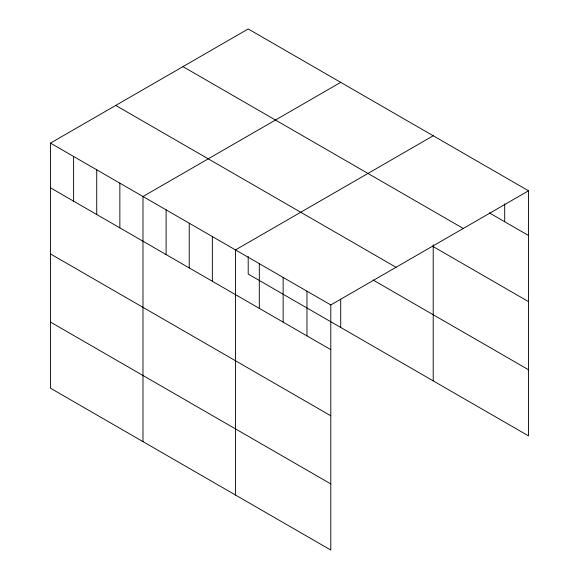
<?xml version="1.0" encoding="UTF-8"?>
<svg xmlns="http://www.w3.org/2000/svg" width="579" height="579" viewBox="0 0 579 579"><rect width="100%" height="100%" fill="white"/><g stroke="black" fill="none" stroke-linecap="round" stroke-linejoin="round"><path stroke-width="0.87" d="M50.474 143.107L330.797 304.945L330.797 550.05L50.474 388.205L50.474 143.107L248.203 28.95L528.526 190.795L528.526 435.893L248.203 274.055L248.203 256.417M340.705 82.356L142.984 196.513L142.984 441.618M433.215 135.768L235.487 249.918L235.487 495.023M330.797 304.945L528.526 190.795M489.32 212.862L528.526 235.494M182.95 66.621L463.272 228.466M433.215 246.603L528.526 301.63M115.728 105.436L396.05 267.274M373.086 280.019L528.526 369.764M50.474 187.813L330.797 349.651M50.474 253.942L330.797 415.78M50.474 322.076L330.797 483.921M504.693 203.859L504.693 221.743M433.215 244.837L433.215 380.866M340.705 299.242L340.705 327.461M306.971 291.194L306.971 335.892M283.145 277.435L283.145 322.141M259.312 263.677L259.312 308.383M212.363 236.572L212.363 281.271M189.239 223.219L189.239 267.918M166.108 209.866L166.108 254.572M119.853 183.159L119.853 227.865M96.729 169.806L96.729 214.512M73.605 156.46L73.605 201.159"/></g></svg>
